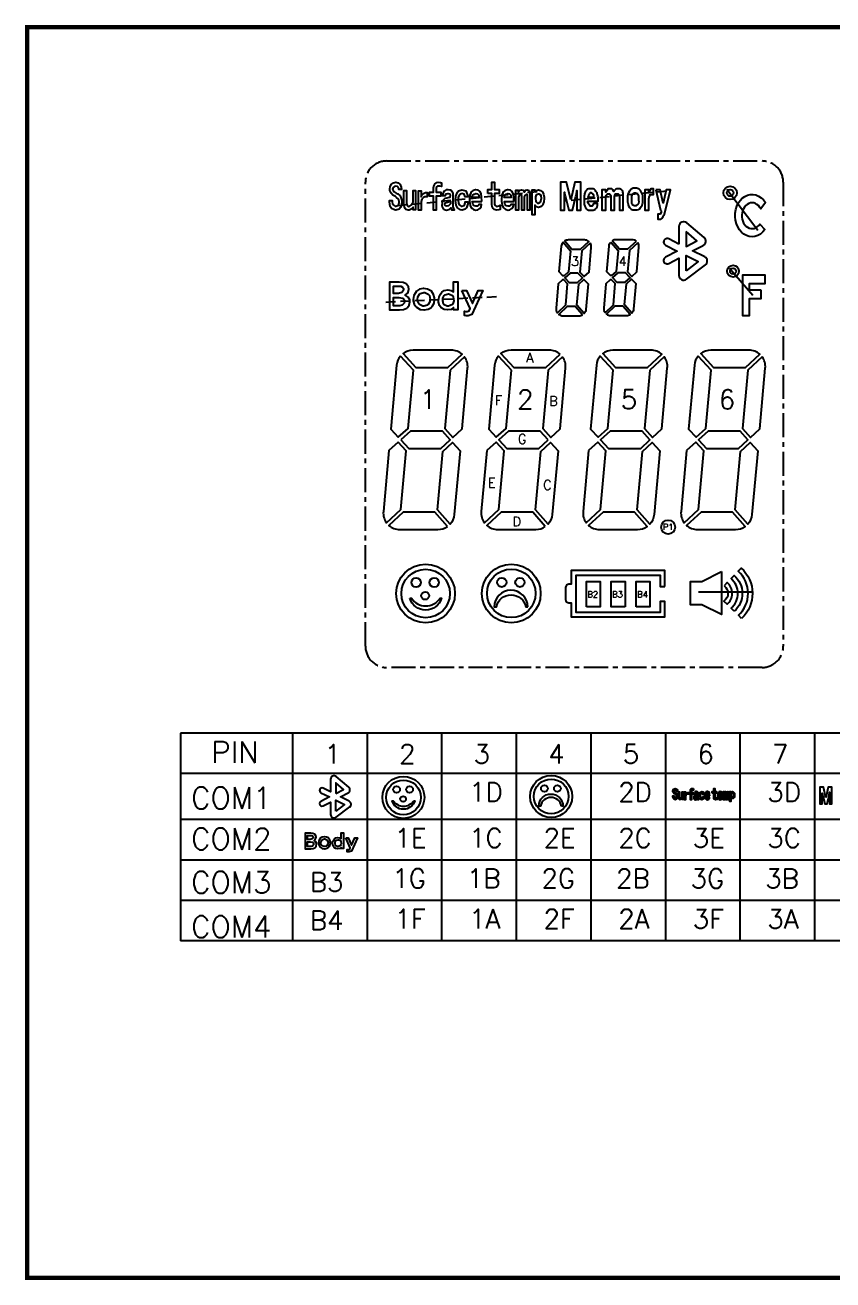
# Model space of a CAD drawing. Header units: inches. Extents: x -1849 to -1456, y -1004 to -896.
# Drawn here: x -1650.9 to -1608.9, y -1003.5 to -938.3 of the extents above; entities that cross this region are included whole.
import ezdxf

# ---------------------------------------------------------------- set-up
doc = ezdxf.new("R2010")
doc.units = ezdxf.units.IN
doc.header["$MEASUREMENT"] = 0
doc.linetypes.add('CENTER', pattern=[2, 1.25, -0.25, 0.25, -0.25])
doc.linetypes.add('DASHED', pattern=[0.75, 0.5, -0.25])
doc.layers.add('dim', color=3, linetype='Continuous')
doc.layers.add('SPEC', color=2, linetype='Continuous')
doc.styles.add('romans', font='romans.shx')

# ---------------------------------------------------------------- blocks, each defined once
blk = doc.blocks.new('A')
at = {"layer": 'SPEC', "const_width": 0.28}
blk.add_lwpolyline([(0, 0), (0, 81.172), (114.799, 81.173), (114.8, 0), (0, 0)], dxfattribs=at)

msp = doc.modelspace()

# ---------------------------------------------------------------- linework, layer by layer
at = {"linetype": 'CENTER'}
msp.add_lwpolyline([(-1611.475, -946.478), (-1611.475, -970.578, -0.414214), (-1612.575, -971.678), (-1632.075, -971.678, -0.414214), (-1633.175, -970.578), (-1633.175, -946.478, -0.414214), (-1632.075, -945.378), (-1612.575, -945.378, -0.414214)], format="xyb", close=True, dxfattribs=at)
at = {"color": 6}
for points in [[(-1631.377, -947.196), (-1631.35, -947.236), (-1631.33, -947.282), (-1631.313, -947.331), (-1631.301, -947.383), (-1631.293, -947.437), (-1631.289, -947.492), (-1631.29, -947.547), (-1631.296, -947.602), (-1631.306, -947.655), (-1631.32, -947.706), (-1631.338, -947.754), (-1631.36, -947.799), (-1631.425, -947.876), (-1631.597, -947.93), (-1631.658, -947.92), (-1631.813, -947.839), (-1631.883, -947.733), (-1631.929, -947.506), (-1631.929, -947.43), (-1631.794, -947.43), (-1631.794, -947.476), (-1631.764, -947.626), (-1631.739, -947.663), (-1631.628, -947.722), (-1631.603, -947.726), (-1631.484, -947.688), (-1631.456, -947.655), (-1631.445, -947.629), (-1631.436, -947.602), (-1631.43, -947.573), (-1631.426, -947.543), (-1631.424, -947.512), (-1631.425, -947.481), (-1631.428, -947.451), (-1631.434, -947.422), (-1631.443, -947.394), (-1631.453, -947.368), (-1631.462, -947.355), (-1631.556, -947.268), (-1631.622, -947.23), (-1631.753, -947.16), (-1631.836, -947.05), (-1631.839, -947.046), (-1631.9, -946.917), (-1631.905, -946.846), (-1631.883, -946.697), (-1631.814, -946.584), (-1631.711, -946.505), (-1631.603, -946.484), (-1631.475, -946.509), (-1631.381, -946.58), (-1631.37, -946.597), (-1631.317, -946.738), (-1631.303, -946.859), (-1631.44, -946.859), (-1631.446, -946.807), (-1631.472, -946.738), (-1631.515, -946.705), (-1631.603, -946.688), (-1631.671, -946.701), (-1631.731, -946.748), (-1631.76, -946.794), (-1631.767, -946.848), (-1631.737, -946.911), (-1631.683, -946.982), (-1631.576, -947.041), (-1631.496, -947.085)], [(-1629.641, -946.774), (-1629.614, -946.624), (-1629.572, -946.557), (-1629.472, -946.491), (-1629.394, -946.483), (-1629.283, -946.491), (-1629.231, -946.514), (-1629.231, -946.711), (-1629.306, -946.692), (-1629.393, -946.685), (-1629.439, -946.69), (-1629.492, -946.726), (-1629.492, -946.726), (-1629.506, -946.801), (-1629.506, -946.999), (-1629.264, -946.999), (-1629.264, -947.202), (-1629.506, -947.202), (-1629.506, -947.93), (-1629.641, -947.93), (-1629.641, -947.202), (-1629.849, -947.202), (-1629.849, -946.999), (-1629.641, -946.999)], [(-1626.815, -947.066), (-1626.815, -946.864), (-1626.607, -946.864), (-1626.607, -946.483), (-1626.472, -946.483), (-1626.472, -946.864), (-1626.23, -946.864), (-1626.23, -947.066), (-1626.472, -947.066), (-1626.472, -947.614), (-1626.451, -947.674), (-1626.365, -947.733), (-1626.254, -947.708), (-1626.18, -947.67), (-1626.18, -947.893), (-1626.249, -947.914), (-1626.36, -947.93), (-1626.482, -947.901), (-1626.541, -947.851), (-1626.596, -947.744), (-1626.607, -947.639), (-1626.607, -947.066)], [(-1622.516, -947.393), (-1622.728, -946.484), (-1623.039, -946.484), (-1623.039, -947.93), (-1622.84, -947.93), (-1622.84, -946.998), (-1622.828, -947.049), (-1622.814, -947.127), (-1622.8, -947.186), (-1622.786, -947.247), (-1622.615, -947.93), (-1622.417, -947.93), (-1622.246, -947.207), (-1622.237, -947.163), (-1622.219, -947.079), (-1622.202, -946.969), (-1622.192, -946.91), (-1622.192, -947.93), (-1621.994, -947.93), (-1621.994, -946.484), (-1622.305, -946.484)], [(-1619, -947.897), (-1618.974, -947.882), (-1618.941, -947.866), (-1618.915, -947.842), (-1618.888, -947.794), (-1618.803, -947.665), (-1618.787, -947.601), (-1618.776, -947.545), (-1618.776, -947.159), (-1618.79, -947.113), (-1618.803, -947.079), (-1618.87, -946.945), (-1618.888, -946.91), (-1618.928, -946.876), (-1618.96, -946.847), (-1619.001, -946.822), (-1619.103, -946.796), (-1619.172, -946.782), (-1619.199, -946.782), (-1619.266, -946.793), (-1619.343, -946.822), (-1619.371, -946.837), (-1619.397, -946.862), (-1619.43, -946.904), (-1619.459, -946.945), (-1619.509, -947.031), (-1619.53, -947.074), (-1619.54, -947.111), (-1619.557, -947.185), (-1619.568, -947.247), (-1619.568, -947.496), (-1619.555, -947.555), (-1619.536, -947.625), (-1619.525, -947.676), (-1619.509, -947.713), (-1619.456, -947.794), (-1619.431, -947.821), (-1619.401, -947.851), (-1619.37, -947.882), (-1619.341, -947.902), (-1619.285, -947.922), (-1619.06, -947.922)], [(-1631.038, -947.588), (-1631.031, -947.621), (-1631.021, -947.651), (-1631.007, -947.678), (-1630.99, -947.701), (-1630.971, -947.718), (-1630.949, -947.73), (-1630.927, -947.736), (-1630.904, -947.735), (-1630.854, -947.713), (-1630.807, -947.679), (-1630.766, -947.632), (-1630.73, -947.575), (-1630.703, -947.508), (-1630.703, -946.908), (-1630.568, -946.908), (-1630.568, -947.914), (-1630.703, -947.914), (-1630.703, -947.774), (-1630.776, -947.868), (-1630.795, -947.884), (-1630.909, -947.926), (-1630.951, -947.93), (-1631.073, -947.897), (-1631.117, -947.851), (-1631.167, -947.722), (-1631.173, -947.66), (-1631.173, -946.908), (-1631.038, -946.908)], [(-1630.289, -947.48), (-1630.289, -947.93), (-1630.424, -947.93), (-1630.424, -946.925), (-1630.289, -946.925), (-1630.289, -947.235), (-1630.225, -947.131), (-1630.158, -947.068), (-1630.047, -947.023), (-1629.967, -947.014), (-1629.967, -947.232), (-1630.094, -947.232), (-1630.164, -947.27), (-1630.241, -947.369)], [(-1628.678, -946.947), (-1628.75, -946.893), (-1628.88, -946.868), (-1628.975, -946.881), (-1629.08, -946.939), (-1629.127, -947.001), (-1629.184, -947.176), (-1629.025, -947.176), (-1628.986, -947.087), (-1628.887, -947.06), (-1628.873, -947.064), (-1628.792, -947.09), (-1628.776, -947.147), (-1628.794, -947.27), (-1628.825, -947.278), (-1628.95, -947.303), (-1629.044, -947.328), (-1629.141, -947.409), (-1629.169, -947.451), (-1629.197, -947.575), (-1629.202, -947.693), (-1629.196, -947.751), (-1629.135, -947.868), (-1629.088, -947.901), (-1628.969, -947.93), (-1628.958, -947.93), (-1628.839, -947.901), (-1628.833, -947.897), (-1628.733, -947.813), (-1628.728, -947.868), (-1628.708, -947.914), (-1628.551, -947.914), (-1628.587, -947.839), (-1628.611, -947.751), (-1628.611, -947.164), (-1628.619, -947.068)], [(-1628.165, -947.075), (-1628.276, -947.121), (-1628.301, -947.146), (-1628.351, -947.267), (-1628.362, -947.418), (-1628.34, -947.576), (-1628.301, -947.647), (-1628.196, -947.722), (-1628.165, -947.726), (-1628.049, -947.684), (-1628.035, -947.672), (-1627.988, -947.543), (-1627.988, -947.501), (-1627.853, -947.501), (-1627.853, -947.595), (-1627.934, -947.817), (-1627.997, -947.874), (-1628.155, -947.93), (-1628.232, -947.92), (-1628.386, -947.81), (-1628.465, -947.666), (-1628.499, -947.428), (-1628.482, -947.199), (-1628.4, -947.002), (-1628.333, -946.935), (-1628.17, -946.868), (-1627.968, -946.928), (-1627.848, -947.238), (-1628.004, -947.238), (-1628.054, -947.109)], [(-1627.136, -947.476), (-1627.14, -947.238), (-1627.165, -947.084), (-1627.218, -946.971), (-1627.312, -946.897), (-1627.434, -946.872), (-1627.459, -946.872), (-1627.579, -946.905), (-1627.676, -946.988), (-1627.704, -947.03), (-1627.756, -947.159), (-1627.773, -947.401), (-1627.77, -947.463), (-1627.74, -947.693), (-1627.676, -947.805), (-1627.656, -947.83), (-1627.557, -947.905), (-1627.434, -947.93), (-1627.337, -947.914), (-1627.232, -947.847), (-1627.171, -947.764), (-1627.139, -947.646), (-1627.285, -947.646), (-1627.306, -947.674), (-1627.372, -947.716), (-1627.433, -947.726), (-1627.516, -947.709), (-1627.581, -947.661), (-1627.619, -947.514), (-1627.626, -947.476)], [(-1627.593, -947.15), (-1627.532, -947.097), (-1627.447, -947.074), (-1627.444, -947.074), (-1627.354, -947.092), (-1627.31, -947.128), (-1627.29, -947.169), (-1627.273, -947.274), (-1627.629, -947.274), (-1627.625, -947.225), (-1627.597, -947.156)], [(-1625.47, -947.476), (-1625.475, -947.238), (-1625.5, -947.084), (-1625.552, -946.971), (-1625.647, -946.897), (-1625.769, -946.872), (-1625.794, -946.872), (-1625.913, -946.905), (-1626.01, -946.988), (-1626.038, -947.03), (-1626.091, -947.159), (-1626.107, -947.401), (-1626.104, -947.463), (-1626.074, -947.693), (-1626.01, -947.805), (-1625.991, -947.83), (-1625.891, -947.905), (-1625.769, -947.93), (-1625.672, -947.914), (-1625.566, -947.847), (-1625.505, -947.764), (-1625.473, -947.646), (-1625.62, -947.646), (-1625.64, -947.674), (-1625.706, -947.716), (-1625.767, -947.726), (-1625.85, -947.709), (-1625.915, -947.661), (-1625.953, -947.514), (-1625.961, -947.476)], [(-1625.928, -947.15), (-1625.866, -947.097), (-1625.781, -947.074), (-1625.778, -947.074), (-1625.689, -947.092), (-1625.644, -947.128), (-1625.625, -947.169), (-1625.608, -947.274), (-1625.963, -947.274), (-1625.96, -947.225), (-1625.931, -947.156)], [(-1625.222, -947.263), (-1625.222, -947.93), (-1625.357, -947.93), (-1625.357, -946.888), (-1625.235, -946.888), (-1625.235, -947.005), (-1625.16, -946.901), (-1625.068, -946.872), (-1624.982, -946.901), (-1624.938, -947.005), (-1624.863, -946.901), (-1624.777, -946.872), (-1624.666, -946.917), (-1624.63, -947.059), (-1624.63, -947.93), (-1624.765, -947.93), (-1624.765, -947.137), (-1624.816, -947.103), (-1624.896, -947.165), (-1624.933, -947.241), (-1624.933, -947.93), (-1625.055, -947.93), (-1625.055, -947.214), (-1625.068, -947.139), (-1625.116, -947.106), (-1625.196, -947.168)], [(-1624.384, -946.992), (-1624.308, -946.903), (-1624.192, -946.874), (-1624.075, -946.903), (-1623.984, -946.982), (-1623.925, -947.098), (-1623.898, -947.252), (-1623.898, -947.325), (-1623.912, -947.505), (-1623.956, -947.634), (-1623.984, -947.675), (-1624.081, -947.763), (-1624.192, -947.792), (-1624.308, -947.763), (-1624.384, -947.67), (-1624.384, -948.173), (-1624.519, -948.173), (-1624.519, -946.874), (-1624.384, -946.874)], [(-1624.314, -947.465), (-1624.333, -947.319), (-1624.326, -947.238), (-1624.287, -947.129), (-1624.283, -947.123), (-1624.195, -947.08), (-1624.169, -947.084), (-1624.085, -947.141), (-1624.072, -947.174), (-1624.054, -947.324), (-1624.061, -947.413), (-1624.098, -947.522), (-1624.113, -947.541), (-1624.204, -947.579), (-1624.213, -947.578), (-1624.292, -947.51)], [(-1621.373, -947.673), (-1621.4, -947.721), (-1621.512, -947.721), (-1621.625, -947.553), (-1621.625, -947.464), (-1621.089, -947.464), (-1621.089, -947.255), (-1621.104, -947.199), (-1621.121, -947.127), (-1621.134, -947.08), (-1621.148, -947.039), (-1621.202, -946.958), (-1621.23, -946.916), (-1621.261, -946.87), (-1621.303, -946.847), (-1621.346, -946.83), (-1621.598, -946.83), (-1621.658, -946.849), (-1621.684, -946.87), (-1621.717, -946.911), (-1621.743, -946.952), (-1621.769, -946.998), (-1621.784, -947.035), (-1621.796, -947.087), (-1621.803, -947.126), (-1621.823, -947.207), (-1621.823, -947.553), (-1621.807, -947.635), (-1621.796, -947.673), (-1621.78, -947.727), (-1621.769, -947.762), (-1621.743, -947.802), (-1621.691, -947.861), (-1621.657, -947.89), (-1621.63, -947.909), (-1621.598, -947.93), (-1621.346, -947.93), (-1621.289, -947.91), (-1621.261, -947.89), (-1621.233, -947.873), (-1621.202, -947.85), (-1621.168, -947.809), (-1621.148, -947.762), (-1621.13, -947.688), (-1621.121, -947.633), (-1621.121, -947.593), (-1621.314, -947.593), (-1621.346, -947.633)], [(-1621.556, -947.099), (-1621.573, -947.126), (-1621.589, -947.156), (-1621.598, -947.191), (-1621.61, -947.224), (-1621.625, -947.255), (-1621.314, -947.255), (-1621.314, -947.167), (-1621.346, -947.127), (-1621.373, -947.087), (-1621.432, -947.039), (-1621.512, -947.039), (-1621.519, -947.047), (-1621.537, -947.073)], [(-1620.229, -947.166), (-1620.211, -947.127), (-1620.184, -947.087), (-1620.045, -947.087), (-1620.013, -947.127), (-1619.986, -947.167), (-1619.986, -947.93), (-1619.788, -947.93), (-1619.788, -947.047), (-1619.801, -946.995), (-1619.815, -946.958), (-1619.843, -946.914), (-1619.874, -946.878), (-1619.894, -946.858), (-1619.959, -946.83), (-1620.125, -946.83), (-1620.166, -946.849), (-1620.211, -946.878), (-1620.238, -946.918), (-1620.27, -946.958), (-1620.323, -946.878), (-1620.346, -946.86), (-1620.382, -946.83), (-1620.58, -946.83), (-1620.607, -946.878), (-1620.634, -946.918), (-1620.658, -946.951), (-1620.693, -946.998), (-1620.693, -946.878), (-1620.891, -946.878), (-1620.891, -947.93), (-1620.693, -947.93), (-1620.693, -947.296), (-1620.682, -947.211), (-1620.666, -947.167), (-1620.637, -947.121), (-1620.607, -947.087), (-1620.495, -947.087), (-1620.461, -947.124), (-1620.436, -947.167), (-1620.436, -947.93), (-1620.238, -947.93), (-1620.238, -947.215)], [(-1619.06, -947.079), (-1619.033, -947.119), (-1619.017, -947.153), (-1619.001, -947.199), (-1618.987, -947.278), (-1618.985, -947.366), (-1618.986, -947.414), (-1618.984, -947.475), (-1619.001, -947.585), (-1619.033, -947.625), (-1619.051, -947.65), (-1619.077, -947.678), (-1619.113, -947.713), (-1619.199, -947.713), (-1619.26, -947.693), (-1619.285, -947.665), (-1619.311, -947.625), (-1619.332, -947.586), (-1619.343, -947.545), (-1619.343, -947.199), (-1619.33, -947.154), (-1619.311, -947.119), (-1619.285, -947.079), (-1619.258, -947.057), (-1619.199, -947.031), (-1619.145, -947.031), (-1619.082, -947.054)], [(-1618.46, -946.998), (-1618.46, -946.878), (-1618.658, -946.878), (-1618.658, -947.93), (-1618.46, -947.93), (-1618.46, -947.344), (-1618.445, -947.262), (-1618.433, -947.215), (-1618.406, -947.167), (-1618.379, -947.127), (-1618.208, -947.127), (-1618.208, -946.83), (-1618.347, -946.83), (-1618.406, -946.918), (-1618.425, -946.95)], [(-1618.096, -946.87), (-1617.844, -947.93), (-1617.817, -947.97), (-1617.817, -948.059), (-1617.871, -948.139), (-1617.983, -948.139), (-1617.983, -948.396), (-1617.844, -948.396), (-1617.809, -948.374), (-1617.785, -948.356), (-1617.752, -948.328), (-1617.731, -948.308), (-1617.705, -948.268), (-1617.673, -948.187), (-1617.646, -948.139), (-1617.335, -946.87), (-1617.56, -946.87), (-1617.718, -947.564), (-1617.871, -946.87)], [(-1628.919, -947.512), (-1628.803, -947.479), (-1628.752, -947.464), (-1628.752, -947.597), (-1628.866, -947.704), (-1628.869, -947.708), (-1628.955, -947.732), (-1629.021, -947.715), (-1629.052, -947.676), (-1629.036, -947.562), (-1629.033, -947.558)], [(-1630.873, -952.689), (-1630.877, -952.585), (-1630.962, -952.443), (-1631.006, -952.407), (-1631.104, -952.352), (-1630.997, -952.247), (-1630.962, -952.197), (-1630.922, -952.028), (-1630.939, -951.912), (-1631.038, -951.774), (-1631.051, -951.765), (-1631.207, -951.689), (-1631.417, -951.667), (-1631.929, -951.667), (-1631.929, -953.113), (-1631.399, -953.113), (-1631.194, -953.086), (-1631.029, -953.019), (-1630.988, -952.992), (-1630.899, -952.872)], [(-1631.246, -951.925), (-1631.192, -952.004), (-1631.192, -952.092), (-1631.264, -952.195), (-1631.282, -952.204), (-1631.455, -952.253), (-1631.711, -952.253), (-1631.711, -951.882), (-1631.437, -951.882), (-1631.341, -951.887)], [(-1630.337, -953.085), (-1630.14, -953.113), (-1630.105, -953.113), (-1629.917, -953.076), (-1629.782, -953.009), (-1629.687, -952.899), (-1629.614, -952.755), (-1629.582, -952.579), (-1629.586, -952.479), (-1629.637, -952.316), (-1629.749, -952.14), (-1629.774, -952.119), (-1629.945, -952.032), (-1630.137, -952.004), (-1630.172, -952.004), (-1630.365, -952.041), (-1630.53, -952.138), (-1630.579, -952.223), (-1630.668, -952.368), (-1630.695, -952.576), (-1630.695, -952.643), (-1630.644, -952.807), (-1630.554, -952.941), (-1630.528, -952.961)], [(-1628.714, -952.099), (-1628.596, -952.179), (-1628.596, -951.653), (-1628.379, -951.653), (-1628.379, -953.099), (-1628.596, -953.099), (-1628.596, -952.99), (-1628.714, -953.082), (-1628.901, -953.113), (-1629.093, -953.082), (-1629.24, -953.001), (-1629.329, -952.877), (-1629.373, -952.712), (-1629.378, -952.636), (-1629.351, -952.425), (-1629.28, -952.287), (-1629.207, -952.196), (-1629.084, -952.101), (-1628.901, -952.075)], [(-1631.381, -952.898), (-1631.711, -952.898), (-1631.711, -952.47), (-1631.437, -952.47), (-1631.254, -952.497), (-1631.201, -952.533), (-1631.152, -952.607), (-1631.143, -952.684), (-1631.163, -952.767), (-1631.261, -952.869)], [(-1629.918, -952.286), (-1629.847, -952.371), (-1629.811, -952.577), (-1629.829, -952.697), (-1629.916, -952.835), (-1629.96, -952.868), (-1630.137, -952.918), (-1630.19, -952.914), (-1630.364, -952.836), (-1630.429, -952.752), (-1630.47, -952.578), (-1630.452, -952.425), (-1630.365, -952.288), (-1630.321, -952.259), (-1630.14, -952.204), (-1630.091, -952.209)], [(-1629.079, -952.85), (-1629.128, -952.805), (-1629.159, -952.636), (-1629.151, -952.505), (-1629.079, -952.362), (-1629.044, -952.322), (-1628.865, -952.284), (-1628.816, -952.288), (-1628.656, -952.362), (-1628.611, -952.434), (-1628.586, -952.636), (-1628.61, -952.743), (-1628.656, -952.823), (-1628.77, -952.888), (-1628.865, -952.915), (-1628.928, -952.91)], [(-1628.17, -952.104), (-1627.932, -952.104), (-1627.622, -952.785), (-1627.312, -952.104), (-1627.074, -952.104), (-1627.642, -953.351), (-1627.841, -953.416), (-1627.948, -953.416), (-1628.037, -953.394), (-1628.037, -953.173), (-1627.956, -953.187), (-1627.89, -953.189), (-1627.796, -953.167), (-1627.741, -953.046)]]:
    msp.add_lwpolyline(points, close=True, dxfattribs=at)
for points in [[(-1612.801, -949.247), (-1612.945, -949.295), (-1613.093, -949.312), (-1613.241, -949.298), (-1613.385, -949.252), (-1613.521, -949.177), (-1613.645, -949.075), (-1613.753, -948.947), (-1613.843, -948.799), (-1613.911, -948.634), (-1613.956, -948.457), (-1613.977, -948.273), (-1613.973, -948.087), (-1613.944, -947.905), (-1613.89, -947.732), (-1613.814, -947.572), (-1613.718, -947.43), (-1613.604, -947.311), (-1613.476, -947.218), (-1613.337, -947.152), (-1613.191, -947.117), (-1613.042, -947.114), (-1612.895, -947.141), (-1612.754, -947.199), (-1612.623, -947.286), (-1612.505, -947.4), (-1612.404, -947.536), (-1612.648, -947.86), (-1612.702, -947.77), (-1612.767, -947.693), (-1612.841, -947.631), (-1612.922, -947.585), (-1613.008, -947.557), (-1613.097, -947.548), (-1613.185, -947.557), (-1613.271, -947.585), (-1613.353, -947.631), (-1613.427, -947.693), (-1613.492, -947.77), (-1613.545, -947.859), (-1613.587, -947.959), (-1613.614, -948.066), (-1613.627, -948.177), (-1613.626, -948.289), (-1613.609, -948.4), (-1613.578, -948.505), (-1613.534, -948.603), (-1613.478, -948.69), (-1613.411, -948.763), (-1613.335, -948.822), (-1613.252, -948.864), (-1613.165, -948.887), (-1613.076, -948.892), (-1612.988, -948.879), (-1612.903, -948.847), (-1612.823, -948.797), (-1612.751, -948.731), (-1612.689, -948.651), (-1612.436, -948.936), (-1612.543, -949.065), (-1612.666, -949.17)], [(-1616.525, -949.036), (-1616.525, -949.814), (-1615.96, -949.519)], [(-1616.525, -951.077), (-1616.525, -950.283), (-1615.893, -950.601)], [(-1622.14, -951.202), (-1622.546, -951.202), (-1622.817, -951.449), (-1622.593, -951.684), (-1622.162, -951.684), (-1621.901, -951.453)], [(-1619.666, -951.189), (-1620.071, -951.189), (-1620.342, -951.437), (-1620.118, -951.672), (-1619.687, -951.672), (-1619.427, -951.441)], [(-1612.624, -952.085), (-1613.235, -952.085), (-1613.235, -951.739), (-1612.407, -951.739), (-1612.407, -951.303), (-1613.588, -951.303), (-1613.588, -953.402), (-1613.235, -953.402), (-1613.235, -952.52), (-1612.624, -952.52)], [(-1631.34, -959.859), (-1630.926, -960.3), (-1629.253, -960.3), (-1628.774, -959.86), (-1629.181, -959.404), (-1630.834, -959.404)], [(-1623.686, -959.86), (-1624.093, -959.404), (-1625.746, -959.404), (-1626.252, -959.859), (-1625.837, -960.3), (-1624.164, -960.3)], [(-1618.809, -959.404), (-1620.462, -959.404), (-1620.968, -959.859), (-1620.553, -960.3), (-1618.88, -960.3), (-1618.402, -959.86)], [(-1613.72, -959.404), (-1615.373, -959.404), (-1615.879, -959.859), (-1615.465, -960.3), (-1613.792, -960.3), (-1613.313, -959.86)], [(-1614.688, -966.704), (-1614.688, -968.934), (-1615.697, -968.427), (-1616.297, -968.427), (-1616.297, -967.211), (-1615.697, -967.211)]]:
    msp.add_lwpolyline(points, close=True)
for points in [[(-1616.891, -949.691), (-1617.424, -949.423, 1), (-1617.588, -949.75), (-1616.984, -950.053), (-1617.595, -950.373, 1), (-1617.425, -950.697), (-1616.891, -950.418), (-1616.891, -951.321, 0.618566), (-1616.501, -951.516), (-1615.515, -950.775, 0.556647), (-1615.553, -950.362), (-1616.181, -950.047), (-1615.631, -949.759, 0.531402), (-1615.586, -949.357), (-1616.489, -948.587, 0.639899), (-1616.891, -948.772)], [(-1622.529, -950.039), (-1622.624, -951.127), (-1622.862, -951.344), (-1622.917, -951.344), (-1623.109, -951.142), (-1622.993, -949.807, -0.160692), (-1622.904, -949.599)], [(-1622.455, -949.96), (-1622.014, -949.96), (-1621.578, -949.557, 0.171051), (-1621.804, -949.478), (-1622.635, -949.478, 0.137298), (-1622.822, -949.53)], [(-1621.505, -949.637), (-1621.944, -950.043), (-1622.04, -951.15), (-1621.82, -951.381), (-1621.556, -951.146), (-1621.445, -949.869, 0.171287)], [(-1620.43, -949.587), (-1620.055, -950.027), (-1620.149, -951.114), (-1620.387, -951.332), (-1620.442, -951.332), (-1620.634, -951.13), (-1620.519, -949.794, -0.160692)], [(-1619.103, -949.545, 0.171051), (-1619.329, -949.465), (-1620.16, -949.465, 0.137298), (-1620.347, -949.518), (-1619.98, -949.948), (-1619.539, -949.948)], [(-1619.03, -949.624), (-1619.469, -950.03), (-1619.566, -951.138), (-1619.346, -951.369), (-1619.081, -951.134), (-1618.97, -949.856, 0.171287)], [(-1622.866, -951.554), (-1622.932, -951.554), (-1623.163, -951.766), (-1623.273, -953.025, 0.180817), (-1623.205, -953.268), (-1622.774, -952.856), (-1622.678, -951.751)], [(-1621.724, -953.087, -0.158868), (-1621.811, -953.293), (-1622.189, -952.868), (-1622.094, -951.768), (-1621.827, -951.531), (-1621.609, -951.76)], [(-1620.73, -953.255), (-1620.299, -952.844), (-1620.203, -951.739), (-1620.391, -951.542), (-1620.457, -951.542), (-1620.689, -951.753), (-1620.798, -953.013, 0.180817)], [(-1619.249, -953.075, -0.158868), (-1619.337, -953.28), (-1619.715, -952.856), (-1619.619, -951.756), (-1619.352, -951.519), (-1619.134, -951.747)], [(-1621.894, -953.362), (-1622.276, -952.934), (-1622.698, -952.934), (-1623.129, -953.345, 0.16154), (-1622.914, -953.416), (-1622.083, -953.416, 0.139092)], [(-1619.801, -952.921), (-1620.224, -952.921), (-1620.654, -953.332, 0.16154), (-1620.439, -953.404), (-1619.608, -953.404, 0.139092), (-1619.419, -953.35)], [(-1628.718, -955.202), (-1630.704, -955.202, 0.165541), (-1631.224, -955.379), (-1630.561, -956.097), (-1628.898, -956.097), (-1628.154, -955.414, 0.182382)], [(-1623.066, -955.414, 0.182382), (-1623.629, -955.202), (-1625.615, -955.202, 0.165541), (-1626.136, -955.379), (-1625.473, -956.097), (-1623.81, -956.097)], [(-1618.345, -955.202), (-1620.332, -955.202, 0.165541), (-1620.852, -955.379), (-1620.189, -956.097), (-1618.526, -956.097), (-1617.782, -955.414, 0.182382)], [(-1613.257, -955.202), (-1615.243, -955.202, 0.165541), (-1615.763, -955.379), (-1615.1, -956.097), (-1613.438, -956.097), (-1612.693, -955.414, 0.182382)], [(-1631.358, -955.507, 0.15287), (-1631.553, -955.977), (-1631.856, -959.311), (-1631.467, -959.725), (-1630.953, -959.263), (-1630.678, -956.243)], [(-1628.777, -956.236), (-1629.053, -959.271), (-1628.638, -959.735), (-1628.156, -959.293), (-1627.868, -956.132, 0.182687), (-1628.03, -955.551)], [(-1625.59, -956.243), (-1626.269, -955.507, 0.15287), (-1626.465, -955.977), (-1626.768, -959.311), (-1626.378, -959.725), (-1625.864, -959.263)], [(-1622.941, -955.551), (-1623.688, -956.236), (-1623.964, -959.271), (-1623.549, -959.735), (-1623.067, -959.293), (-1622.78, -956.132, 0.182687)], [(-1621.181, -955.977), (-1621.484, -959.311), (-1621.094, -959.725), (-1620.58, -959.263), (-1620.306, -956.243), (-1620.985, -955.507, 0.15287)], [(-1618.405, -956.236), (-1618.68, -959.271), (-1618.265, -959.735), (-1617.783, -959.293), (-1617.496, -956.132, 0.182687), (-1617.657, -955.551)], [(-1615.897, -955.507, 0.15287), (-1616.092, -955.977), (-1616.395, -959.311), (-1616.006, -959.725), (-1615.492, -959.263), (-1615.217, -956.243)], [(-1612.569, -955.551), (-1613.316, -956.236), (-1613.592, -959.271), (-1613.177, -959.735), (-1612.695, -959.293), (-1612.407, -956.132, 0.182687)], [(-1631.478, -959.983), (-1631.957, -960.413), (-1632.245, -963.581, 0.182766), (-1632.083, -964.163), (-1631.337, -963.483), (-1631.059, -960.428)], [(-1628.26, -960.437), (-1628.56, -963.736, -0.165037), (-1628.782, -964.237), (-1629.437, -963.496), (-1629.162, -960.467), (-1628.651, -959.998)], [(-1626.868, -960.413), (-1627.156, -963.581, 0.182766), (-1626.995, -964.163), (-1626.248, -963.483), (-1625.97, -960.428), (-1626.389, -959.983)], [(-1623.171, -960.437), (-1623.471, -963.736, -0.165037), (-1623.693, -964.237), (-1624.348, -963.496), (-1624.073, -960.467), (-1623.562, -959.998)], [(-1621.584, -960.413), (-1621.872, -963.581, 0.182766), (-1621.711, -964.163), (-1620.964, -963.483), (-1620.686, -960.428), (-1621.105, -959.983)], [(-1617.887, -960.437), (-1618.187, -963.736, -0.165037), (-1618.41, -964.237), (-1619.065, -963.496), (-1618.789, -960.467), (-1618.279, -959.998)], [(-1616.496, -960.413), (-1616.784, -963.581, 0.182766), (-1616.622, -964.163), (-1615.876, -963.483), (-1615.598, -960.428), (-1616.017, -959.983)], [(-1612.799, -960.437), (-1613.099, -963.736, -0.165037), (-1613.321, -964.237), (-1613.976, -963.496), (-1613.701, -960.467), (-1613.19, -959.998)], [(-1628.921, -964.358), (-1629.578, -963.616), (-1631.208, -963.616), (-1631.958, -964.299, 0.182303), (-1631.395, -964.511), (-1629.409, -964.511, 0.153381)], [(-1623.833, -964.358), (-1624.489, -963.616), (-1626.12, -963.616), (-1626.87, -964.299, 0.182303), (-1626.307, -964.511), (-1624.32, -964.511, 0.153381)], [(-1619.205, -963.616), (-1620.836, -963.616), (-1621.586, -964.299, 0.182303), (-1621.023, -964.511), (-1619.037, -964.511, 0.153381), (-1618.549, -964.358)], [(-1614.117, -963.616), (-1615.747, -963.616), (-1616.498, -964.299, 0.182303), (-1615.934, -964.511), (-1613.948, -964.511, 0.153381), (-1613.46, -964.358)], [(-1614.021, -968.758), (-1614.184, -968.599, 0.461064), (-1614.187, -967.067), (-1614.03, -966.903, -0.452683)], [(-1613.64, -969.13), (-1613.802, -968.972, 0.445329), (-1613.817, -966.683), (-1613.66, -966.52, -0.441542)], [(-1614.546, -967.439, -0.510066), (-1614.555, -968.236), (-1614.391, -968.396, 0.479579), (-1614.388, -967.275)], [(-1630.872, -968.083), (-1630.785, -968.083, 0.539792), (-1629.299, -968.083), (-1629.22, -968.083, -0.752734)], [(-1624.745, -968.532, 0.992253), (-1626.493, -968.532), (-1626.375, -968.532, -0.814921), (-1624.848, -968.532)]]:
    msp.add_lwpolyline(points, format="xyb", close=True)
at = {"ltscale": 0.5}
msp.add_lwpolyline([(-1617.619, -967.482), (-1617.619, -966.636), (-1622.488, -966.636), (-1622.488, -967.362), (-1622.605, -967.362, 0.414214), (-1622.776, -967.534), (-1622.776, -968.146, 0.414214), (-1622.605, -968.317), (-1622.488, -968.317), (-1622.488, -969.043), (-1617.619, -969.043), (-1617.619, -968.252), (-1617.869, -968.252), (-1617.869, -968.832), (-1622.238, -968.832), (-1622.238, -966.886), (-1617.869, -966.886), (-1617.869, -967.482)], format="xyb", close=True, dxfattribs=at)
for points in [[(-1621.7, -968.532), (-1621.7, -967.213), (-1620.983, -967.213), (-1620.983, -968.532)], [(-1619.693, -968.532), (-1620.409, -968.532), (-1620.409, -967.213), (-1619.693, -967.213)], [(-1619.119, -968.532), (-1619.119, -967.213), (-1618.402, -967.213), (-1618.402, -968.532)]]:
    msp.add_lwpolyline(points, close=True, dxfattribs=at)
for centre, radius in [((-1614.233, -947.035), 0.35), ((-1614.233, -947.035), 0.177), ((-1614.082, -951.1), 0.307), ((-1614.082, -951.1), 0.155), ((-1617.456, -964.389), 0.362), ((-1630.05, -967.84), 1.525), ((-1625.6, -967.84), 1.525), ((-1630.05, -967.84), 1.259), ((-1625.601, -967.831), 1.259), ((-1630.543, -967.268), 0.242), ((-1629.599, -967.268), 0.242), ((-1626.094, -967.26), 0.242), ((-1625.149, -967.26), 0.242), ((-1630.071, -967.955), 0.203)]:
    msp.add_circle(centre, radius)
at = {"layer": 'dim', "linetype": 'DASHED'}
for p, q in [((-1624.264, -946.988), (-1631.603, -947.726)), ((-1617.517, -946.94), (-1622.84, -947.464)), ((-1626.365, -952.434), (-1632.222, -952.725))]:
    msp.add_line(p, q, dxfattribs=at)
at = {"layer": 'dim'}
for p, q in [((-1614.404, -946.833), (-1612.795, -948.974)), ((-1614.275, -950.951), (-1613.057, -952.354)), ((-1615.884, -967.751), (-1613.12, -967.751))]:
    msp.add_line(p, q, dxfattribs=at)
at = {"layer": 'dim', "linetype": 'ByBlock'}
for p, q in [((-1567.243, -975.093), (-1642.772, -975.093)), ((-1642.772, -975.093), (-1642.772, -985.881)), ((-1636.965, -975.093), (-1636.965, -985.881)), ((-1633.091, -975.093), (-1633.091, -985.881)), ((-1629.218, -975.093), (-1629.218, -985.881)), ((-1625.345, -975.093), (-1625.345, -985.881)), ((-1621.471, -975.093), (-1621.471, -985.878)), ((-1617.598, -975.093), (-1617.598, -985.881)), ((-1613.724, -975.093), (-1613.724, -985.878)), ((-1609.851, -975.093), (-1609.851, -985.878)), ((-1567.243, -977.193), (-1642.772, -977.193)), ((-1567.243, -979.578), (-1642.772, -979.578)), ((-1567.243, -981.678), (-1642.772, -981.678)), ((-1567.243, -983.778), (-1642.772, -983.778)), ((-1567.243, -985.878), (-1642.772, -985.878))]:
    msp.add_line(p, q, dxfattribs=at)
for points in [[(-1635.365, -977.95, 1), (-1635.483, -978.185), (-1635.048, -978.404), (-1635.488, -978.634, 1), (-1635.366, -978.867), (-1634.981, -978.666), (-1634.981, -979.317, 0.618566), (-1634.7, -979.458), (-1633.99, -978.923, 0.556647), (-1634.017, -978.626), (-1634.47, -978.399), (-1634.073, -978.191, 0.531402), (-1634.04, -977.902), (-1634.692, -977.347, 0.639899), (-1634.981, -977.48), (-1634.981, -978.142)], [(-1630.666, -978.6), (-1630.609, -978.6, -0.752734), (-1631.791, -978.6), (-1631.729, -978.6, 0.539792)], [(-1622.991, -978.874, 0.814921), (-1624.083, -978.874), (-1624.168, -978.874, -0.992253), (-1622.917, -978.874)]]:
    msp.add_lwpolyline(points, format="xyb", close=True, dxfattribs=at)
for points in [[(-1634.718, -978.231), (-1634.31, -978.018), (-1634.718, -977.671)], [(-1634.718, -979.141), (-1634.718, -978.569), (-1634.262, -978.798)]]:
    msp.add_lwpolyline(points, close=True, dxfattribs=at)
at = {"layer": 'dim', "color": 6, "linetype": 'ByBlock'}
for points in [[(-1616.993, -978.251), (-1616.982, -978.267), (-1616.974, -978.286), (-1616.968, -978.305), (-1616.963, -978.326), (-1616.959, -978.348), (-1616.958, -978.37), (-1616.958, -978.392), (-1616.961, -978.414), (-1616.964, -978.435), (-1616.97, -978.455), (-1616.977, -978.475), (-1616.986, -978.492), (-1617.012, -978.523), (-1617.081, -978.545), (-1617.105, -978.541), (-1617.167, -978.508), (-1617.195, -978.466), (-1617.214, -978.375), (-1617.214, -978.345), (-1617.16, -978.345), (-1617.16, -978.363), (-1617.148, -978.423), (-1617.138, -978.438), (-1617.093, -978.461), (-1617.083, -978.463), (-1617.036, -978.448), (-1617.025, -978.435), (-1617.02, -978.425), (-1617.017, -978.413), (-1617.014, -978.402), (-1617.012, -978.39), (-1617.012, -978.378), (-1617.012, -978.365), (-1617.014, -978.353), (-1617.016, -978.342), (-1617.019, -978.33), (-1617.024, -978.32), (-1617.027, -978.315), (-1617.065, -978.28), (-1617.091, -978.265), (-1617.143, -978.237), (-1617.177, -978.193), (-1617.178, -978.191), (-1617.202, -978.14), (-1617.204, -978.111), (-1617.196, -978.051), (-1617.168, -978.007), (-1617.127, -977.975), (-1617.083, -977.967), (-1617.032, -977.977), (-1616.995, -978.005), (-1616.99, -978.012), (-1616.969, -978.068), (-1616.964, -978.116), (-1617.018, -978.116), (-1617.021, -978.096), (-1617.031, -978.068), (-1617.048, -978.055), (-1617.084, -978.048), (-1617.11, -978.053), (-1617.135, -978.072), (-1617.146, -978.09), (-1617.149, -978.112), (-1617.137, -978.137), (-1617.115, -978.166), (-1617.073, -978.189), (-1617.041, -978.207)], [(-1616.299, -978.082), (-1616.288, -978.022), (-1616.271, -977.996), (-1616.231, -977.969), (-1616.2, -977.966), (-1616.156, -977.969), (-1616.135, -977.978), (-1616.135, -978.057), (-1616.165, -978.05), (-1616.199, -978.047), (-1616.218, -978.049), (-1616.239, -978.063), (-1616.239, -978.063), (-1616.245, -978.093), (-1616.245, -978.173), (-1616.148, -978.173), (-1616.148, -978.253), (-1616.245, -978.253), (-1616.245, -978.545), (-1616.299, -978.545), (-1616.299, -978.253), (-1616.382, -978.253), (-1616.382, -978.173), (-1616.299, -978.173)], [(-1615.168, -978.199), (-1615.168, -978.118), (-1615.085, -978.118), (-1615.085, -977.966), (-1615.031, -977.966), (-1615.031, -978.118), (-1614.934, -978.118), (-1614.934, -978.199), (-1615.031, -978.199), (-1615.031, -978.419), (-1615.023, -978.443), (-1614.988, -978.466), (-1614.944, -978.456), (-1614.914, -978.441), (-1614.914, -978.53), (-1614.942, -978.538), (-1614.986, -978.545), (-1615.035, -978.533), (-1615.058, -978.513), (-1615.081, -978.471), (-1615.085, -978.428), (-1615.085, -978.199)], [(-1609.262, -978.444), (-1609.389, -977.898), (-1609.575, -977.898), (-1609.575, -978.766), (-1609.456, -978.766), (-1609.456, -978.207), (-1609.449, -978.237), (-1609.44, -978.284), (-1609.432, -978.32), (-1609.424, -978.356), (-1609.321, -978.766), (-1609.202, -978.766), (-1609.099, -978.332), (-1609.094, -978.306), (-1609.083, -978.255), (-1609.073, -978.189), (-1609.067, -978.154), (-1609.067, -978.766), (-1608.948, -978.766), (-1608.948, -977.898), (-1609.135, -977.898)], [(-1616.857, -978.408), (-1616.855, -978.421), (-1616.851, -978.433), (-1616.845, -978.444), (-1616.838, -978.453), (-1616.831, -978.46), (-1616.822, -978.465), (-1616.813, -978.467), (-1616.804, -978.467), (-1616.784, -978.458), (-1616.765, -978.444), (-1616.748, -978.426), (-1616.734, -978.403), (-1616.723, -978.376), (-1616.723, -978.136), (-1616.669, -978.136), (-1616.669, -978.538), (-1616.723, -978.538), (-1616.723, -978.482), (-1616.753, -978.52), (-1616.76, -978.527), (-1616.806, -978.543), (-1616.822, -978.545), (-1616.871, -978.532), (-1616.889, -978.513), (-1616.909, -978.462), (-1616.911, -978.437), (-1616.911, -978.136), (-1616.857, -978.136)], [(-1616.558, -978.365), (-1616.558, -978.545), (-1616.612, -978.545), (-1616.612, -978.143), (-1616.558, -978.143), (-1616.558, -978.267), (-1616.532, -978.225), (-1616.505, -978.2), (-1616.461, -978.182), (-1616.429, -978.179), (-1616.429, -978.266), (-1616.48, -978.266), (-1616.508, -978.281), (-1616.539, -978.321)], [(-1615.913, -978.152), (-1615.942, -978.13), (-1615.994, -978.12), (-1616.032, -978.125), (-1616.074, -978.148), (-1616.093, -978.173), (-1616.116, -978.243), (-1616.052, -978.243), (-1616.036, -978.208), (-1615.997, -978.197), (-1615.991, -978.199), (-1615.959, -978.209), (-1615.953, -978.232), (-1615.96, -978.281), (-1615.972, -978.284), (-1616.022, -978.294), (-1616.06, -978.304), (-1616.099, -978.337), (-1616.11, -978.353), (-1616.121, -978.403), (-1616.123, -978.45), (-1616.121, -978.473), (-1616.096, -978.52), (-1616.078, -978.533), (-1616.03, -978.545), (-1616.025, -978.545), (-1615.978, -978.533), (-1615.975, -978.532), (-1615.935, -978.498), (-1615.933, -978.52), (-1615.926, -978.538), (-1615.863, -978.538), (-1615.877, -978.508), (-1615.887, -978.473), (-1615.887, -978.238), (-1615.89, -978.2)], [(-1616.01, -978.378), (-1615.963, -978.365), (-1615.943, -978.358), (-1615.943, -978.412), (-1615.989, -978.455), (-1615.99, -978.456), (-1616.024, -978.465), (-1616.051, -978.459), (-1616.063, -978.443), (-1616.056, -978.398), (-1616.055, -978.396)], [(-1615.708, -978.203), (-1615.753, -978.221), (-1615.763, -978.231), (-1615.783, -978.28), (-1615.787, -978.34), (-1615.778, -978.403), (-1615.763, -978.432), (-1615.721, -978.462), (-1615.708, -978.463), (-1615.662, -978.447), (-1615.656, -978.442), (-1615.637, -978.39), (-1615.637, -978.373), (-1615.583, -978.373), (-1615.583, -978.411), (-1615.616, -978.5), (-1615.641, -978.522), (-1615.704, -978.545), (-1615.735, -978.541), (-1615.797, -978.497), (-1615.828, -978.439), (-1615.842, -978.344), (-1615.835, -978.253), (-1615.802, -978.174), (-1615.775, -978.147), (-1615.71, -978.12), (-1615.629, -978.144), (-1615.582, -978.268), (-1615.644, -978.268), (-1615.664, -978.216)], [(-1615.297, -978.363), (-1615.298, -978.268), (-1615.308, -978.206), (-1615.329, -978.161), (-1615.367, -978.131), (-1615.416, -978.121), (-1615.426, -978.121), (-1615.474, -978.135), (-1615.513, -978.168), (-1615.524, -978.185), (-1615.545, -978.236), (-1615.551, -978.333), (-1615.55, -978.358), (-1615.538, -978.45), (-1615.513, -978.495), (-1615.505, -978.505), (-1615.465, -978.535), (-1615.416, -978.545), (-1615.377, -978.538), (-1615.335, -978.512), (-1615.311, -978.478), (-1615.298, -978.431), (-1615.356, -978.431), (-1615.364, -978.442), (-1615.391, -978.459), (-1615.415, -978.463), (-1615.449, -978.457), (-1615.475, -978.437), (-1615.49, -978.378), (-1615.493, -978.363)], [(-1615.48, -978.233), (-1615.455, -978.212), (-1615.421, -978.202), (-1615.42, -978.202), (-1615.384, -978.21), (-1615.366, -978.224), (-1615.358, -978.24), (-1615.352, -978.282), (-1615.494, -978.282), (-1615.492, -978.263), (-1615.481, -978.235)], [(-1614.63, -978.363), (-1614.632, -978.268), (-1614.642, -978.206), (-1614.663, -978.161), (-1614.701, -978.131), (-1614.75, -978.121), (-1614.76, -978.121), (-1614.807, -978.135), (-1614.846, -978.168), (-1614.857, -978.185), (-1614.878, -978.236), (-1614.885, -978.333), (-1614.884, -978.358), (-1614.872, -978.45), (-1614.846, -978.495), (-1614.838, -978.505), (-1614.799, -978.535), (-1614.75, -978.545), (-1614.711, -978.538), (-1614.669, -978.512), (-1614.644, -978.478), (-1614.631, -978.431), (-1614.69, -978.431), (-1614.698, -978.442), (-1614.725, -978.459), (-1614.749, -978.463), (-1614.782, -978.457), (-1614.808, -978.437), (-1614.823, -978.378), (-1614.827, -978.363)], [(-1614.813, -978.233), (-1614.789, -978.212), (-1614.755, -978.202), (-1614.753, -978.202), (-1614.718, -978.21), (-1614.7, -978.224), (-1614.692, -978.24), (-1614.685, -978.282), (-1614.827, -978.282), (-1614.826, -978.263), (-1614.815, -978.235)], [(-1614.531, -978.278), (-1614.531, -978.545), (-1614.585, -978.545), (-1614.585, -978.128), (-1614.536, -978.128), (-1614.536, -978.175), (-1614.506, -978.133), (-1614.47, -978.121), (-1614.435, -978.133), (-1614.417, -978.175), (-1614.388, -978.133), (-1614.353, -978.121), (-1614.309, -978.14), (-1614.294, -978.196), (-1614.294, -978.545), (-1614.348, -978.545), (-1614.348, -978.228), (-1614.369, -978.214), (-1614.401, -978.239), (-1614.415, -978.269), (-1614.415, -978.545), (-1614.464, -978.545), (-1614.464, -978.259), (-1614.47, -978.229), (-1614.488, -978.215), (-1614.521, -978.24)], [(-1614.196, -978.17), (-1614.166, -978.134), (-1614.119, -978.122), (-1614.072, -978.134), (-1614.036, -978.166), (-1614.012, -978.212), (-1614.001, -978.274), (-1614.001, -978.303), (-1614.007, -978.375), (-1614.025, -978.426), (-1614.036, -978.443), (-1614.075, -978.478), (-1614.119, -978.49), (-1614.166, -978.478), (-1614.196, -978.441), (-1614.196, -978.642), (-1614.25, -978.642), (-1614.25, -978.122), (-1614.196, -978.122)], [(-1614.168, -978.359), (-1614.175, -978.301), (-1614.173, -978.268), (-1614.157, -978.225), (-1614.155, -978.222), (-1614.12, -978.205), (-1614.11, -978.207), (-1614.076, -978.229), (-1614.071, -978.242), (-1614.064, -978.302), (-1614.066, -978.338), (-1614.082, -978.382), (-1614.087, -978.389), (-1614.124, -978.404), (-1614.128, -978.404), (-1614.159, -978.377)], [(-1635.714, -980.854), (-1635.716, -980.796), (-1635.764, -980.716), (-1635.789, -980.696), (-1635.844, -980.665), (-1635.784, -980.606), (-1635.764, -980.579), (-1635.741, -980.484), (-1635.751, -980.419), (-1635.806, -980.342), (-1635.814, -980.337), (-1635.901, -980.294), (-1636.019, -980.282), (-1636.306, -980.282), (-1636.306, -981.092), (-1636.009, -981.092), (-1635.894, -981.077), (-1635.801, -981.039), (-1635.779, -981.024), (-1635.729, -980.957)], [(-1635.923, -980.426), (-1635.893, -980.471), (-1635.893, -980.52), (-1635.933, -980.578), (-1635.943, -980.583), (-1636.04, -980.61), (-1636.183, -980.61), (-1636.183, -980.402), (-1636.03, -980.402), (-1635.976, -980.405)], [(-1635.414, -981.076), (-1635.304, -981.092), (-1635.284, -981.092), (-1635.179, -981.071), (-1635.103, -981.033), (-1635.05, -980.972), (-1635.009, -980.891), (-1634.991, -980.793), (-1634.994, -980.736), (-1635.022, -980.645), (-1635.085, -980.547), (-1635.099, -980.535), (-1635.194, -980.486), (-1635.302, -980.471), (-1635.321, -980.471), (-1635.429, -980.491), (-1635.522, -980.546), (-1635.549, -980.593), (-1635.599, -980.675), (-1635.615, -980.791), (-1635.615, -980.829), (-1635.586, -980.92), (-1635.535, -980.995), (-1635.521, -981.007)], [(-1635.179, -980.629), (-1635.14, -980.676), (-1635.119, -980.792), (-1635.13, -980.859), (-1635.178, -980.936), (-1635.203, -980.955), (-1635.302, -980.983), (-1635.332, -980.98), (-1635.429, -980.937), (-1635.466, -980.889), (-1635.489, -980.792), (-1635.478, -980.707), (-1635.43, -980.629), (-1635.405, -980.613), (-1635.303, -980.583), (-1635.276, -980.585)], [(-1634.505, -980.524), (-1634.439, -980.569), (-1634.439, -980.274), (-1634.318, -980.274), (-1634.318, -981.084), (-1634.439, -981.084), (-1634.439, -981.023), (-1634.505, -981.074), (-1634.61, -981.092), (-1634.717, -981.074), (-1634.8, -981.029), (-1634.849, -980.959), (-1634.874, -980.867), (-1634.877, -980.824), (-1634.862, -980.706), (-1634.822, -980.629), (-1634.781, -980.578), (-1634.712, -980.525), (-1634.61, -980.51)], [(-1634.71, -980.944), (-1634.737, -980.919), (-1634.755, -980.824), (-1634.75, -980.751), (-1634.71, -980.671), (-1634.69, -980.649), (-1634.59, -980.627), (-1634.562, -980.63), (-1634.472, -980.671), (-1634.447, -980.711), (-1634.433, -980.824), (-1634.447, -980.884), (-1634.472, -980.929), (-1634.536, -980.965), (-1634.59, -980.981), (-1634.625, -980.978)], [(-1634.201, -980.527), (-1634.067, -980.527), (-1633.894, -980.908), (-1633.72, -980.527), (-1633.587, -980.527), (-1633.905, -981.225), (-1634.016, -981.261), (-1634.076, -981.261), (-1634.126, -981.249), (-1634.126, -981.125), (-1634.081, -981.133), (-1634.043, -981.134), (-1633.991, -981.122), (-1633.96, -981.054)], [(-1635.999, -980.971), (-1636.183, -980.971), (-1636.183, -980.731), (-1636.03, -980.731), (-1635.928, -980.747), (-1635.898, -980.767), (-1635.87, -980.808), (-1635.865, -980.851), (-1635.877, -980.898), (-1635.932, -980.955)]]:
    msp.add_lwpolyline(points, close=True, dxfattribs=at)
at = {"layer": 'dim', "linetype": 'ByBlock'}
for centre, radius in [((-1631.203, -978.426), 1.091), ((-1623.529, -978.379), 1.091), ((-1631.203, -978.426), 0.901), ((-1631.555, -978.017), 0.173), ((-1630.88, -978.017), 0.173), ((-1623.529, -978.373), 0.901), ((-1623.882, -977.964), 0.173), ((-1623.207, -977.964), 0.173), ((-1631.218, -978.508), 0.145)]:
    msp.add_circle(centre, radius, dxfattribs=at)

# ---------------------------------------------------------------- block references
at = {"xscale": 0.8, "yscale": 0.8, "zscale": 0.8}
msp.add_blockref('A', (-1650.738, -1003.371), dxfattribs=at)

# ---------------------------------------------------------------- texts
at = {"layer": 'dim', "linetype": 'ByBlock', "style": 'romans'}
for s, height, p in [('3', 0.495, (-1622.501, -950.827)), ('4', 0.495, (-1620.03, -950.827)), ('A', 0.495, (-1624.828, -955.834)), ('1', 0.991, (-1630.344, -958.256)), ('F', 0.495, (-1626.454, -958.056)), ('2', 0.991, (-1625.298, -958.256)), ('B', 0.495, (-1623.629, -958.089)), ('5', 0.991, (-1619.913, -958.256)), ('6', 0.991, (-1614.821, -958.256)), ('G', 0.495, (-1625.254, -960.062)), ('E', 0.495, (-1626.809, -962.327)), ('C', 0.495, (-1623.949, -962.449)), ('D', 0.495, (-1625.54, -964.349)), ('P1', 0.3171, (-1617.726, -964.54)), ('B2', 0.3171, (-1621.648, -968.042)), ('B3', 0.3171, (-1620.366, -968.042)), ('B4', 0.3171, (-1619.063, -968.042)), ('PIN', 1.1206, (-1641.182, -976.638)), ('1', 0.991, (-1635.3, -976.665)), ('2', 0.991, (-1631.426, -976.665)), ('3', 0.991, (-1627.553, -976.665)), ('4', 0.991, (-1623.679, -976.665)), ('5', 0.991, (-1619.806, -976.665)), ('6', 0.991, (-1615.932, -976.665)), ('7', 0.991, (-1612.059, -976.665)), ('COM1', 1.1206, (-1642.233, -979.016)), ('1D', 0.991, (-1627.791, -978.645)), ('2D', 0.991, (-1620.045, -978.645)), ('3D', 0.991, (-1612.298, -978.647)), ('COM2', 1.1206, (-1642.233, -981.142)), ('1E', 0.991, (-1631.665, -981.03)), ('1C', 0.991, (-1627.791, -981.03)), ('2E', 0.991, (-1623.918, -981.03)), ('2C', 0.991, (-1620.045, -981.03)), ('3E', 0.991, (-1616.171, -981.032)), ('3C', 0.991, (-1612.298, -981.032)), ('COM3', 1.1206, (-1642.233, -983.398)), ('B3', 0.991, (-1636.059, -983.316)), ('1G', 0.991, (-1631.775, -983.13)), ('1B', 0.991, (-1627.902, -983.13)), ('2G', 0.991, (-1624.028, -983.13)), ('2B', 0.991, (-1620.155, -983.13)), ('3G', 0.991, (-1616.281, -983.132)), ('3B', 0.991, (-1612.408, -983.132)), ('COM4', 1.1206, (-1642.233, -985.705)), ('B4', 0.991, (-1636.059, -985.308)), ('1F', 0.991, (-1631.665, -985.23)), ('1A', 0.991, (-1627.792, -985.23)), ('2F', 0.991, (-1623.918, -985.23)), ('2A', 0.991, (-1620.045, -985.23)), ('3F', 0.991, (-1616.171, -985.232)), ('3A', 0.991, (-1612.298, -985.232))]:
    msp.add_text(s, height=height, dxfattribs=at).set_placement(p)

doc.saveas('drawing.dxf')
